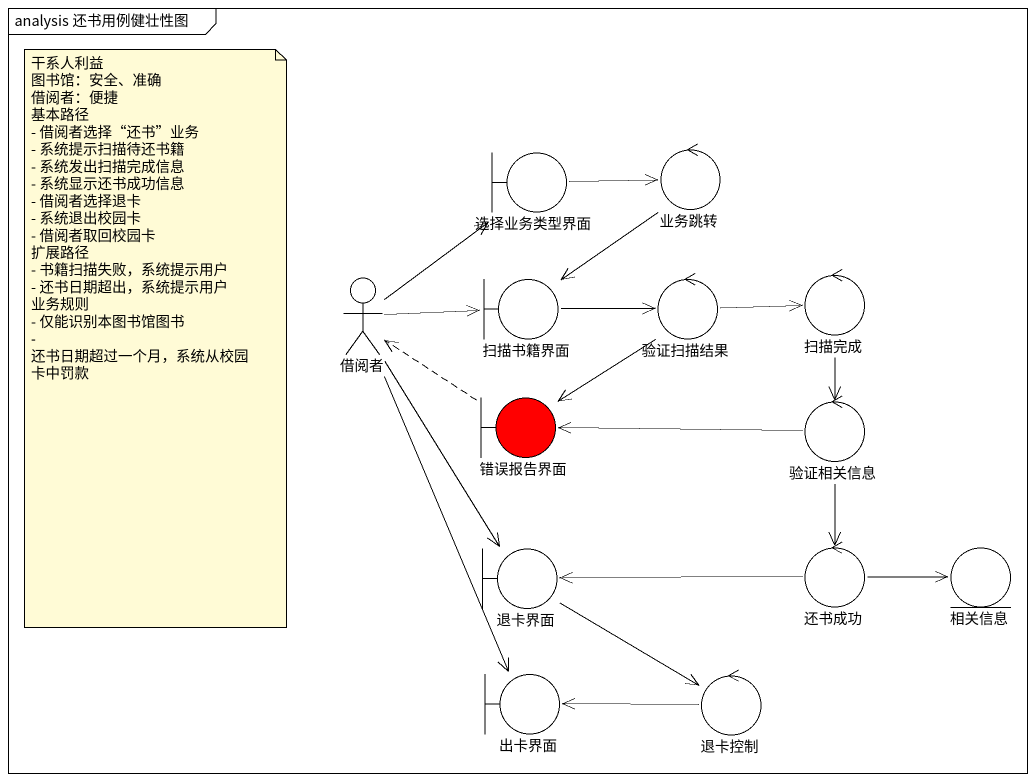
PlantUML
@startuml
mainframe analysis 还书用例健壮性图
boundary 选择业务类型界面
control 业务跳转
actor 借阅者
boundary 扫描书籍界面
control 验证扫描结果
control 扫描完成
boundary 错误报告界面 #FF0000
control 验证相关信息
boundary 退卡界面
control 还书成功
entity 相关信息
boundary 出卡界面
control 退卡控制
选择业务类型界面 -right-> 业务跳转
业务跳转 --> 扫描书籍界面
借阅者 -up-> 选择业务类型界面
借阅者 -right-> 扫描书籍界面
借阅者 --> 退卡界面
借阅者 --> 出卡界面
扫描书籍界面 -right-> 验证扫描结果
验证扫描结果 -right-> 扫描完成
验证扫描结果 --> 错误报告界面
扫描完成 --> 验证相关信息
错误报告界面 .up.> 借阅者
验证相关信息 -left-> 错误报告界面
验证相关信息 --> 还书成功
退卡界面 --> 退卡控制
还书成功 -left-> 退卡界面
还书成功 -right-> 相关信息
退卡控制 -left-> 出卡界面
note as N1
  干系人利益
  图书馆：安全、准确
  借阅者：便捷
  基本路径
  - 借阅者选择“还书”业务
  - 系统提示扫描待还书籍
  - 系统发出扫描完成信息
  - 系统显示还书成功信息
  - 借阅者选择退卡
  - 系统退出校园卡
  - 借阅者取回校园卡
  扩展路径
  - 书籍扫描失败，系统提示用户
  - 还书日期超出，系统提示用户
  业务规则
  - 仅能识别本图书馆图书
  - 还书日期超过一个月，系统从校园卡中罚款
end note
@enduml
